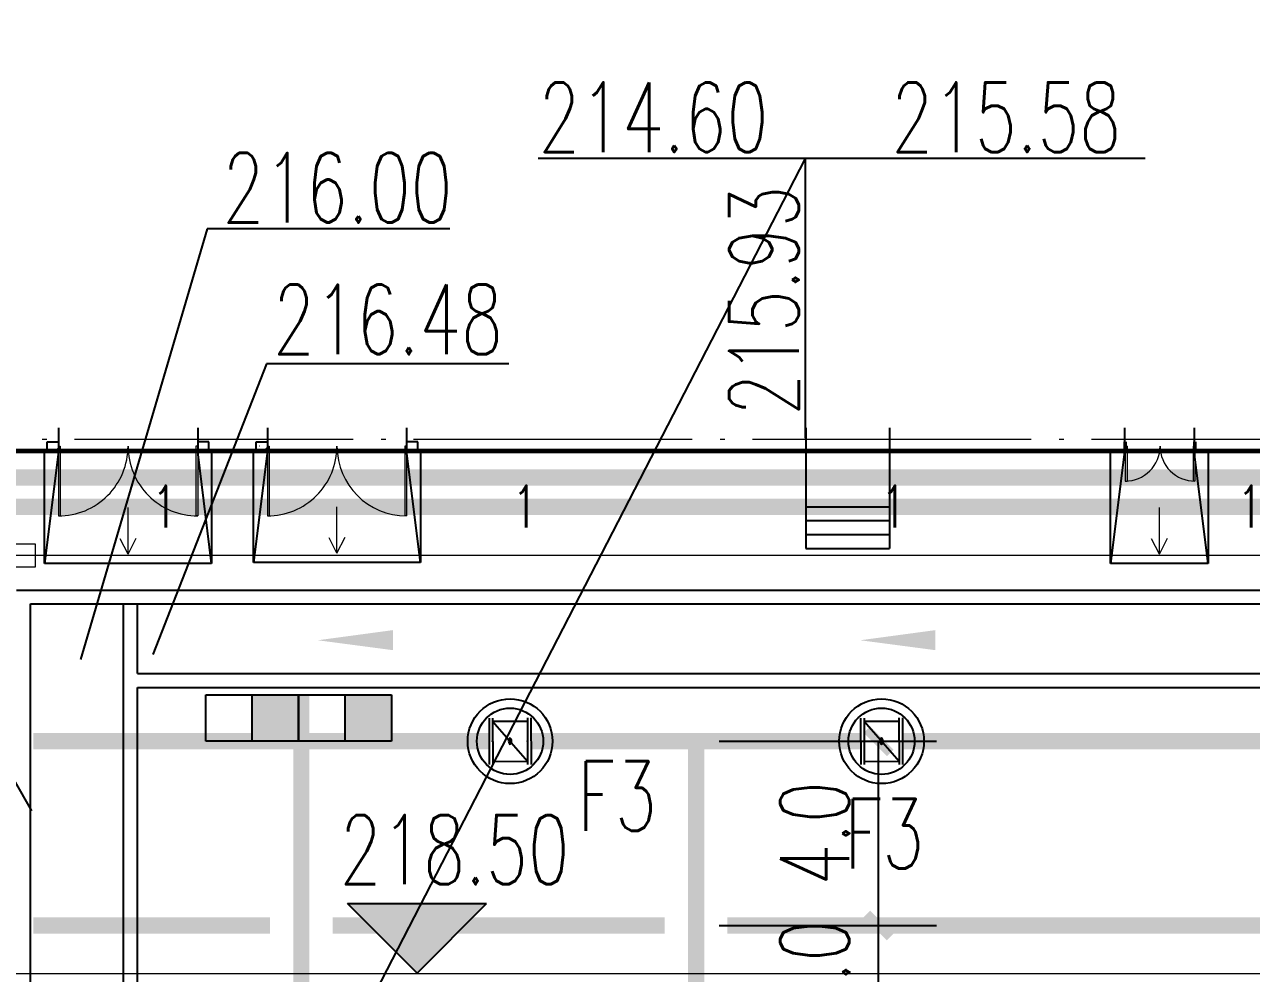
# Model space of a CAD drawing. Header units: metres. Extents: x 497246 to 997717, y 2998582 to 5998198.
# Drawn here: x 497683.46 to 497709.88, y 2999066.33 to 2999086.76 of the extents above; entities that cross this region are included whole.
import ezdxf
from ezdxf.enums import TextEntityAlignment as Align

# ---------------------------------------------------------------- set-up
doc = ezdxf.new("R2010")
doc.units = ezdxf.units.M
doc.header["$LTSCALE"] = 1000
doc.linetypes.add('DOTE', pattern=[2.4200000000000004, 2, -0.2, 0.02, -0.2])
doc.layers.get('0').update_dxf_attribs({"linetype": 'CONTINUOUS'})
doc.layers.get('Defpoints').update_dxf_attribs({"linetype": 'CONTINUOUS'})
for name, color, linetype, lineweight in [('A-门', 2, 'CONTINUOUS', 13), ('常规模型', 2, 'CONTINUOUS', 18), ('桁架-管廊', 6, 'CONTINUOUS', 0), ('道路中线', 1, 'DOTE', 13)]:
    doc.layers.add(name, color=color, linetype=linetype, lineweight=lineweight)
for name, color, linetype in [('DIM_ELEV', 3, 'CONTINUOUS'), ('PIPE-喷淋', 6, 'CONTINUOUS'), ('PIPE-消防', 1, 'CONTINUOUS'), ('PIPE-给水', 3, 'CONTINUOUS'), ('PIPE-雨水', 4, 'CONTINUOUS'), ('PUB_TEXT', 7, 'CONTINUOUS'), ('TWT_DIM', 3, 'CONTINUOUS'), ('TWT_雨水口', 4, 'CONTINUOUS'), ('VALVE_喷淋', 7, 'CONTINUOUS'), ('建筑', 7, 'CONTINUOUS'), ('建筑门坡散水', 9, 'CONTINUOUS'), ('污水标注', 211, 'CONTINUOUS'), ('污水沟', 30, 'CONTINUOUS'), ('雨水标注', 100, 'CONTINUOUS')]:
    doc.layers.add(name, color=color, linetype=linetype)
doc.layers.add('建筑轴线', color=1, linetype='DOTE', lineweight=15, plot=False)
doc.styles.add('_TCH_DIM', font='SIMPLEX', dxfattribs={"bigfont": 'GBCBIG'})
doc.styles.add('_TCH_DIM_T3', font='SIMPLEX', dxfattribs={"width": 0.7058823529411765, "bigfont": 'GBCBIG'})
doc.styles.add('HZTXT', font='txt', dxfattribs={"width": 0.7, "bigfont": 'HZTXT'})
doc.styles.get("Standard").update_dxf_attribs({"font": 'rs.shx', "bigfont": 'hztxt.shx'})
doc.styles.add('TG_LINETYPE', font='SIMPLEX', dxfattribs={"width": 0.8, "height": 3, "bigfont": 'HZTXT'})
doc.linetypes.add('TG_J', pattern='A,2,-0.3,["J",TG_LINETYPE,S=0.1,R=0,X=-0.23,Y=-0.15],0', length=2.3)
doc.linetypes.add('TG_S', pattern='A,2,-0.6,["S",TG_LINETYPE,S=0.1,R=0,X=-0.52,Y=-0.15],0', length=2.6)
doc.linetypes.add('TG_X', pattern='A,3,-0.3,["X",TG_LINETYPE,S=0.1,R=0,X=-0.23,Y=-0.15],0', length=3.3)
doc.linetypes.add('TG_Y', pattern='A,2,-0.3,["Y",TG_LINETYPE,S=0.1,R=0,X=-0.23,Y=-0.15],0', length=2.3)
doc.linetypes.add('TG_ZP', pattern='A,3,-0.6,["ZP",TG_LINETYPE,S=0.1,R=0,X=-0.6,Y=-0.2],0', length=3.6)
doc.dimstyles.new('_TWT_ARCH&&1', dxfattribs={"dimtxt": 1.4875, "dimasz": 0.5, "dimexe": 1.25, "dimexo": 1.5, "dimgap": 0.6312500000000001, "dimtad": 1, "dimdec": 1, "dimzin": 0, "dimdsep": 46, "dimtxsty": '_TCH_DIM_T3', "dimblk": 'ARCHTICK', "dimcen": 0.09, "dimclrt": 7, "dimazin": 2, "dimtfac": 1, "dimtdec": 1, "dimtix": 1, "dimtmove": 2, "dimatfit": 3, "dimfxl": 1, "dimtolj": 1, "dimtzin": 0, "dimarcsym": 0})
pattern_1 = [(225, (67842.03, 27016.66), (359.2102448427661, -359.2102448427661), []), (230, (67842.03, 27016.66), (-1457.47235942743, 127.5124112941153), [152.4, -1676.4]), (175, (67842.03, 27016.66), (281.9423214106537, -1528.454121820989), [121.92, -1341.12]), (280.451, (67720.57400000001, 27027.286), (-1175.54117813264, -1400.932700546505), [129.52, -1424.721]), (226.184, (67842.03, 26610.26), (-2168.632479325518, 336.3419224575734), [228.6, -2514.6]), (276.636, (67661.311, 26638.288), (-1899.220703450188, -1979.420801688255), [194.28, -2137.081]), (171.184, (67842.03, 26610.26), (-1899.240117591926, -1979.402459470637), [182.88, -2011.68]), (201, (67638.83, 26711.86), (-1212.914804469988, 818.1214889162426), [152.4, -1676.4]), (146, (67638.83, 26711.86), (-494.4169517815951, -1473.504446177546), [121.92, -1341.12]), (251.451, (67537.754, 26780.037), (-1707.337131491297, -655.3696761195706), [129.52, -1424.721]), (217.5, (67842.03, 27016.66), (-24.70938685064209, -676.4402371484605), [6.706, -1318.158, 6.706, -1354.734, -1346.2]), (217.5, (67842.03, 27016.66), (-24.70938685064209, -676.4402371484605), [-2686.304, 6.706, -1339.494]), (187.5, (67842.03, 27016.66), (-534.5577488708675, -801.4442541774883), [6.706, -769.518, 6.706, -1287.678, -513.08]), (187.5, (67842.03, 27016.66), (-534.5577488708675, -801.4442541774883), [-2070.608, 6.706, -506.374]), (147.5, (68295.166, 27016.66), (-1084.727506429152, 45.83122648363428), [6.706, -501.294, 6.706, -1578.254, -2103.12]), (147.5, (68295.166, 27016.66), (-1084.727506429152, 45.83122648363428), [-2092.96, 6.706, -2096.414]), (137.5, (68498.366, 27016.66), (-1185.034654813092, -203.4135379393793), [6.706, -653.694, 6.706, -1045.87, -1493.52]), (137.5, (68498.366, 27016.66), (-1185.034654813092, -203.4135379393793), [-1712.976, 6.706, -1486.814])]
pattern_2 = [(45, (-70542.03, -27016.66), (-359.2102448427661, 359.2102448427661), []), (49.99999999999999, (-70542.03, -27016.66), (1457.47235942743, -127.5124112941153), [152.4, -1676.4]), (355, (-70542.03, -27016.66), (-281.9423214106538, 1528.454121820989), [121.92, -1341.12]), (100.451, (-70420.57400000001, -27027.286), (1175.54117813264, 1400.932700546505), [129.52, -1424.721]), (46.184, (-70542.03, -26610.26), (2168.632479325518, -336.3419224575734), [228.6, -2514.6]), (96.636, (-70361.311, -26638.288), (1899.220703450187, 1979.420801688256), [194.28, -2137.081]), (351.184, (-70542.03, -26610.26), (1899.240117591927, 1979.402459470636), [182.88, -2011.68]), (21, (-70338.83, -26711.86), (1212.914804469988, -818.1214889162425), [152.4, -1676.4]), (326, (-70338.83, -26711.86), (494.4169517815951, 1473.504446177546), [121.92, -1341.12]), (71.45100000000001, (-70237.754, -26780.037), (1707.337131491297, 655.3696761195706), [129.52, -1424.721]), (37.50000000000001, (-70542.03, -27016.66), (24.70938685064226, 676.4402371484604), [6.706, -1318.158, 6.706, -1354.734, -1346.2]), (37.50000000000001, (-70542.03, -27016.66), (24.70938685064226, 676.4402371484604), [-2686.304, 6.706, -1339.494]), (7.499999999999999, (-70542.03, -27016.66), (534.5577488708675, 801.4442541774883), [6.706, -769.518, 6.706, -1287.678, -513.08]), (7.499999999999999, (-70542.03, -27016.66), (534.5577488708675, 801.4442541774883), [-2070.608, 6.706, -506.374]), (327.5, (-70995.166, -27016.66), (1084.727506429152, -45.83122648363428), [6.706, -501.294, 6.706, -3681.374]), (327.5, (-70995.166, -27016.66), (1084.727506429152, -45.83122648363428), [-514.706, -1578.254, 6.706, -2096.414]), (317.5, (-71198.366, -27016.66), (1185.034654813092, 203.4135379393795), [6.706, -653.694, 6.706, -1045.87, -1493.52]), (317.5, (-71198.366, -27016.66), (1185.034654813092, 203.4135379393795), [-1712.976, 6.706, -1486.814])]

# ---------------------------------------------------------------- blocks, each defined once
blk = doc.blocks.new('变压器室门 - BM3033-V4-0_000平面图_118')
at = {"lineweight": 5}
h = blk.add_hatch(dxfattribs=at)
h.set_pattern_fill('FP_5', color=0, style=0, pattern_type=2)
h.set_pattern_definition(pattern_1)
h.paths.add_polyline_path([(-840.0000000001036, 99.99999999996861), (-840.0000000001036, -100.0000000000379), (-600.0000000000715, -100.0000000000379), (-600.0000000000715, 99.99999999996861)], flags=0)
h = blk.add_hatch(dxfattribs=at)
h.set_pattern_fill('FP_5', color=0, style=0, pattern_type=2)
h.set_pattern_definition(pattern_1)
h.paths.add_polyline_path([(2639.99999999992, 99.99999999996861), (2399.999999999922, 99.99999999996861), (2399.999999999922, -100.0000000000379), (2639.99999999992, -100.0000000000379)], flags=0)
at = {"color": 0, "lineweight": 18}
for p, q in [((-600.0000000000002, 1499.999999999976), (-560.0000000000001, 1499.999999999976)), ((-600.0000000000002, 2.707167823245982e-13), (-600.0000000000002, 1499.999999999976)), ((-560.0000000000001, 2.707167823245982e-13), (-560.0000000000001, 1499.999999999976)), ((2400.000000000002, 1499.999999999983), (2360.000000000002, 1499.999999999983)), ((2360.000000000002, 2.707167823245982e-13), (2360.000000000002, 1499.999999999983)), ((2400.000000000002, 2.707167823245982e-13), (2400.000000000002, 1499.999999999983)), ((-600.0000000000002, 2.707167823245982e-13), (-560.0000000000001, 2.707167823245982e-13)), ((2400.000000000002, 2.707167823245982e-13), (2360.000000000002, 2.707167823245982e-13))]:
    blk.add_line(p, q, dxfattribs=at)
at = {"color": 0, "lineweight": 25}
for p, q in [((-600.000000000007, 99.99999999999669), (-840.0000000000227, 99.99999999999635)), ((-840.0000000000227, 99.99999999999635), (-840.0000000000225, -100.0000000000036)), ((-600.0000000000067, -100.0000000000033), (-600.000000000007, 99.99999999999669)), ((2399.999999999993, -100.0000000000033), (2399.999999999993, 99.99999999999669)), ((2399.999999999993, 99.99999999999669), (2639.999999999993, 99.99999999999635)), ((2639.999999999993, 99.99999999999635), (2639.999999999993, -100.0000000000036)), ((-840.0000000000225, -100.0000000000036), (-600.0000000000067, -100.0000000000033)), ((2639.999999999993, -100.0000000000036), (2399.999999999993, -100.0000000000033))]:
    blk.add_line(p, q, dxfattribs=at)
at = {"color": 0, "lineweight": 18}
for centre, radius, start, end in [((-599.9999999999932, -8.79829542554944e-12), 1499.999999999986, 359.9999999999996, 89.99999999999993), ((2399.99999999999, -1.51601398101775e-11), 1499.999999999997, 89.99999999999984, 179.9999999999999)]:
    blk.add_arc(centre, radius, start, end, dxfattribs=at)
blk = doc.blocks.new('变压器室门 - BM3033-V6-0_000平面图_118')
at = {"lineweight": 5}
h = blk.add_hatch(dxfattribs=at)
h.set_pattern_fill('FP_8', color=0, style=0, pattern_type=2)
h.set_pattern_definition(pattern_2)
h.paths.add_polyline_path([(-839.999999999965, -99.99999999996861), (-599.9999999999329, -99.99999999995994), (-599.9999999999329, 100.0000000000466), (-839.999999999965, 100.0000000000379)], flags=0)
h = blk.add_hatch(dxfattribs=at)
h.set_pattern_fill('FP_8', color=0, style=0, pattern_type=2)
h.set_pattern_definition(pattern_2)
h.paths.add_polyline_path([(2640.000000000058, -99.99999999996861), (2640.000000000058, 100.0000000000379), (2400.000000000061, 100.0000000000379), (2400.000000000061, -99.99999999996861)], flags=0)
at = {"color": 0, "lineweight": 25}
for p, q in [((-840.0000000000225, 100.0000000000036), (-600.0000000000067, 100.0000000000033)), ((-840.0000000000227, -99.99999999999635), (-840.0000000000225, 100.0000000000036)), ((-600.0000000000067, 100.0000000000033), (-600.000000000007, -99.99999999999669)), ((2639.999999999993, 100.0000000000036), (2399.999999999993, 100.0000000000033)), ((2399.999999999993, 100.0000000000033), (2399.999999999993, -99.99999999999669)), ((2639.999999999993, -99.99999999999635), (2639.999999999993, 100.0000000000036)), ((-600.000000000007, -99.99999999999669), (-840.0000000000227, -99.99999999999635)), ((2399.999999999993, -99.99999999999669), (2639.999999999993, -99.99999999999635))]:
    blk.add_line(p, q, dxfattribs=at)
at = {"color": 0, "lineweight": 18}
for p, q in [((-600.0000000000002, -2.707167823245982e-13), (-560.0000000000001, -2.707167823245982e-13)), ((-600.0000000000002, -2.707167823245982e-13), (-600.0000000000002, -1499.999999999976)), ((-560.0000000000001, -2.707167823245982e-13), (-560.0000000000001, -1499.999999999976)), ((2400.000000000002, -2.707167823245982e-13), (2360.000000000002, -2.707167823245982e-13)), ((2360.000000000002, -2.707167823245982e-13), (2360.000000000002, -1499.999999999983)), ((2400.000000000002, -2.707167823245982e-13), (2400.000000000002, -1499.999999999983)), ((-600.0000000000002, -1499.999999999976), (-560.0000000000001, -1499.999999999976)), ((2400.000000000002, -1499.999999999983), (2360.000000000002, -1499.999999999983))]:
    blk.add_line(p, q, dxfattribs=at)
for centre, radius, start, end in [((-599.9999999999932, 8.79829542554944e-12), 1499.999999999984, 269.9999999999997, 4.452776554048924e-14), ((2399.99999999999, 1.51601398101775e-11), 1499.999999999999, 180.0000000000001, 269.9999999999998)]:
    blk.add_arc(centre, radius, start, end, dxfattribs=at)
blk = doc.blocks.new('ZQWS-双扇平开门 - GM1524-4417206-0_000平面图_118')
at = {"color": 0, "lineweight": 18}
for p, q in [((-750.0000000000074, 750.0000000000027), (-710.0000000000074, 750.0000000000027)), ((-750.0000000000089, 100), (-750.0000000000089, 750.0000000000024)), ((-710.0000000000074, -7.44471151392645e-13), (-710.0000000000074, 750.0000000000027)), ((749.9999999999924, 749.9999999999982), (709.9999999999924, 749.9999999999982)), ((709.9999999999924, -6.767919558114954e-13), (709.9999999999924, 749.9999999999982)), ((749.9999999999912, 99.99999999999473), (749.9999999999912, 750.0000000000024)), ((-710.0000000000074, -7.44471151392645e-13), (-750.0000000000076, -7.44471151392645e-13)), ((709.9999999999924, -6.767919558114954e-13), (749.9999999999914, -6.767919558114954e-13))]:
    blk.add_line(p, q, dxfattribs=at)
at = {"color": 0, "lineweight": 50}
for p, q in [((-750.0000000000077, 100.0000000009698), (-750.0000000000077, -100)), ((749.9999999999912, -100), (749.9999999999912, 100.0000000009698))]:
    blk.add_line(p, q, dxfattribs=at)
at = {"color": 0, "lineweight": 18}
for centre, radius, start, end in [((-750.0000000000081, -6.767919558114954e-13), 750.0000000000047, 359.9999999999996, 89.99999999999994), ((749.9999999999911, -7.44471151392645e-13), 749.9999999999983, 89.99999999999994, 180)]:
    blk.add_arc(centre, radius, start, end, dxfattribs=at)
blk = doc.blocks.new('入门坡道 - 入门坡道-4732891-0_000平面图_118')
at = {"layer": '常规模型', "lineweight": 18}
for p, q in [((-1847.087211822954, -2269.071507049423), (-1847.087211822954, 130.9284929505749)), ((-1847.087211822954, 130.9284929505749), (-1547.087211822955, 130.9284929505749)), ((-1547.087211822955, 130.9284929505757), (-1847.087211822954, -2269.071507049424)), ((-1547.087211822954, 130.9284929505749), (1452.912788177046, 130.9284929505749)), ((1452.912788177046, 130.9284929505749), (1752.912788177046, 130.9284929505749)), ((1752.912788177046, -2269.071507049423), (1452.912788177046, 130.9284929505757)), ((1752.912788177046, 130.9284929505749), (1752.912788177046, -2269.071507049425)), ((1752.912788177047, -2269.071507049423), (-1847.087211822955, -2269.071507049423))]:
    blk.add_line(p, q, dxfattribs=at)
blk = doc.blocks.new('入门坡道 - 入门坡道 - 200-3_118')
at = {"layer": '常规模型'}
for q in [(-47.08721182295601, -1069.071507049426), (-214.2213830992195, -1741.052226673725), (126.6112200248453, -1728.169139915175)]:
    blk.add_line((-47.08721182295234, -2069.071507049419), q, dxfattribs=at)
blk.add_blockref('入门坡道 - 入门坡道-4732891-0_000平面图_118', (0, 0), dxfattribs=at)
blk = doc.blocks.new('入门坡道 - 入门坡道-4959790-0_000平面图_118')
at = {"layer": '常规模型', "lineweight": 18}
for p, q in [((-1097.087211822953, -2269.071507049423), (-1097.087211822953, 130.9284929505749)), ((-1097.087211822953, 130.9284929505749), (-797.0872118229541, 130.9284929505749)), ((-797.0872118229548, 130.9284929505757), (-1097.087211822953, -2269.071507049424)), ((-797.0872118229531, 130.9284929505749), (702.912788177046, 130.9284929505749)), ((702.9127881770459, 130.9284929505749), (1002.912788177046, 130.9284929505749)), ((1002.912788177046, -2269.071507049423), (702.9127881770459, 130.9284929505754)), ((1002.912788177046, 130.9284929505749), (1002.912788177046, -2269.071507049425)), ((1002.912788177047, -2269.071507049423), (-1097.087211822955, -2269.071507049423))]:
    blk.add_line(p, q, dxfattribs=at)
blk = doc.blocks.new('入门坡道 - 入门坡道 - 200-6_118')
at = {"layer": '常规模型'}
for q in [(-47.08721182295968, -1069.071507049423), (-214.2213830992255, -1741.052226673724), (126.6112200248321, -1728.169139915175)]:
    blk.add_line((-47.08721182295944, -2069.071507049423), q, dxfattribs=at)
blk.add_blockref('入门坡道 - 入门坡道-4959790-0_000平面图_118', (0, 0), dxfattribs=at)
blk = doc.blocks.new('$VALVE$00000316')
for p, q in [((-124.8260262059412, 72.06833983187425), (124.8260262059412, -72.06833983187425)), ((-124.8260262059412, 72.06833983187425), (-124.8260262059412, -72.06833983187425)), ((-124.8260262059412, 72.06833983187425), (124.8260262059412, 72.06833983187425)), ((124.8260262059412, 72.06833983187425), (124.8260262059412, -72.06833983187425)), ((-124.8260262059412, -72.06833983187425), (124.8260262059412, -72.06833983187425))]:
    blk.add_line(p, q)
at = {"const_width": 21.11137713821932}
blk.add_lwpolyline([(-10.55568856911123, 0, 1), (10.55568856911123, 0, 1)], format="xyb", close=True, dxfattribs=at)
for p in [(-124.8260262059412, 0), (124.8260262059412, 0)]:
    blk.add_point(p)
at = {"color": 7, "flags": 9}
for tag in ['YSIZE', 'XSIZE']:
    blk.add_attdef(tag, (0, 0), '', height=0.5, dxfattribs=at)
blk = doc.blocks.new('_ArchTick')
at = {"color": 0, "linetype": 'ByBlock', "const_width": 0.4}
blk.add_lwpolyline([(-0.5, -0.5), (0.5, 0.5)], dxfattribs=at)
blk = doc.blocks.new('*D425')
at = {"layer": 'Defpoints', "color": 0, "transparency": 16777216}
for p in [(497696.9149627545, 2999067.365454018), (497701.8473700577, 2999067.365454018), (497696.9149627545, 2999065.35679348)]:
    blk.add_point(p, dxfattribs=at)
at = {"layer": 'TWT_DIM', "color": 0, "lineweight": -2, "transparency": 16777216}
for p, q in [((497701.8473700577, 2999067.365454018), (497701.8473700577, 2999067.865454018)), ((497698.4149627545, 2999067.365454018), (497703.0973700577, 2999067.365454018)), ((497701.8473700577, 2999065.35679348), (497701.8473700577, 2999067.365454018)), ((497698.4149627545, 2999065.35679348), (497703.0973700577, 2999065.35679348)), ((497701.8473700577, 2999065.35679348), (497701.8473700577, 2999064.85679348))]:
    blk.add_line(p, q, dxfattribs=at)
at = {"layer": 'TWT_DIM', "color": 0, "lineweight": -2, "transparency": 16777216, "xscale": 0.5, "yscale": 0.5, "zscale": 0.5}
for p, rotation in [((497701.8473700577, 2999067.365454018), 270), ((497701.8473700577, 2999065.35679348), 90)]:
    blk.add_blockref('_ArchTick', p, dxfattribs=dict(at, rotation=rotation))
at = {"layer": 'TWT_DIM', "color": 7, "transparency": 16777216, "insert": (497700.4723700573, 2999066.361123749), "char_height": 1.4875, "attachment_point": 5, "rotation": 90, "style": '_TCH_DIM_T3'}
blk.add_mtext('\\A1;2.0', dxfattribs=at)
blk = doc.blocks.new('*D426')
at = {"layer": 'Defpoints', "color": 0, "transparency": 16777216}
for p in [(497696.9149627545, 2999071.331444836), (497701.8473700577, 2999071.331444836), (497696.9149627545, 2999067.365454018)]:
    blk.add_point(p, dxfattribs=at)
at = {"layer": 'TWT_DIM', "color": 0, "lineweight": -2, "transparency": 16777216}
for p, q in [((497698.4149627545, 2999071.331444836), (497703.0973700577, 2999071.331444836)), ((497701.8473700577, 2999067.365454018), (497701.8473700577, 2999071.331444836)), ((497698.4149627545, 2999067.365454018), (497703.0973700577, 2999067.365454018))]:
    blk.add_line(p, q, dxfattribs=at)
at = {"layer": 'TWT_DIM', "color": 0, "lineweight": -2, "transparency": 16777216, "xscale": 0.5, "yscale": 0.5, "zscale": 0.5}
for p, rotation in [((497701.8473700577, 2999071.331444836), 90), ((497701.8473700577, 2999067.365454018), 270)]:
    blk.add_blockref('_ArchTick', p, dxfattribs=dict(at, rotation=rotation))
at = {"layer": 'TWT_DIM', "color": 7, "transparency": 16777216, "insert": (497700.4723700573, 2999069.348449427), "char_height": 1.4875, "attachment_point": 5, "rotation": 90, "style": '_TCH_DIM_T3'}
blk.add_mtext('\\A1;4.0', dxfattribs=at)
blk = doc.blocks.new('$TwtSys$00000425')
for p, q in [((-1000, -250), (-1000, 250)), ((-1000, 250), (0, 250)), ((-500, -250), (-500, 250)), ((0, 250), (1000, 250)), ((0, 250), (0, -250)), ((0, -250), (0, 250)), ((500, -250), (500, 250)), ((1000, 250), (1000, -250)), ((0, -250), (-1000, -250)), ((1000, -250), (0, -250))]:
    blk.add_line(p, q)
for points in [[(-500, 250), (0, 250), (-500, -250), (0, -250)], [(500, 250), (1000, 250), (500, -250), (1000, -250)]]:
    blk.add_solid(points)

msp = doc.modelspace()

# ---------------------------------------------------------------- hatches: boundary and pattern name
at = {"layer": 'DIM_ELEV'}
msp.add_hatch(color=0, dxfattribs=at).paths.add_polyline_path([(497691.9076780911, 2999066.336784761), (497690.4076780911, 2999067.836784761), (497693.4076780911, 2999067.836784761)])

# ---------------------------------------------------------------- linework, layer by layer
at = {"layer": 'DIM_ELEV', "color": 0}
for p, q in [((497691.9076780911, 2999066.336784761), (497690.4076780911, 2999067.836784761)), ((497690.4076780911, 2999067.836784761), (497693.4076780911, 2999067.836784761)), ((497691.9076780911, 2999066.336784761), (497693.4076780911, 2999067.836784761))]:
    msp.add_line(p, q, dxfattribs=at)
at = {"layer": 'PIPE-喷淋', "color": 0, "linetype": 'TG_ZP', "ltscale": 0.003, "const_width": 0.35}
for points in [[(497683.6438837934, 2999067.365454018), (497688.7423341007, 2999067.365454018)], [(497690.0923341007, 2999067.365454018), (497697.2423341007, 2999067.365454018)], [(497698.5923341006, 2999067.365454018), (497713.7593139341, 2999067.365454018)]]:
    msp.add_lwpolyline(points, dxfattribs=at)
at = {"layer": 'PIPE-给水', "color": 111, "linetype": 'TG_S', "ltscale": 0.003, "const_width": 0.35}
msp.add_lwpolyline([(497681.9688837935, 2999077.009221758), (497786.5955506038, 2999077.009221758)], dxfattribs=at)
at = {"layer": 'PIPE-给水', "color": 70, "linetype": 'TG_S', "ltscale": 0.003, "const_width": 0.35}
msp.add_lwpolyline([(497682.9688837935, 2999076.379272567), (497786.1795795638, 2999076.379272567)], dxfattribs=at)
at = {"layer": 'PIPE-给水', "color": 80, "linetype": 'TG_J', "ltscale": 0.004, "const_width": 0.35}
for points in [[(497683.6438837934, 2999071.332702592), (497693.4617420473, 2999071.332702592)], [(497694.3619561651, 2999071.332702592), (497697.9173341006, 2999071.332702592)], [(497697.9173341006, 2999071.332702592), (497701.4617420473, 2999071.332702592)], [(497697.9173341007, 2998920.285489843), (497697.9173341006, 2999071.332701646)], [(497702.3619561651, 2999071.332702592), (497785.5045795638, 2999071.332702592)]]:
    msp.add_lwpolyline(points, dxfattribs=at)
at = {"layer": 'PIPE-雨水', "color": 0, "linetype": 'TG_Y', "ltscale": 0.0025, "const_width": 0.35}
msp.add_lwpolyline([(497689.4173341007, 2999072.332702592), (497689.4173341007, 2999063.58740348)], dxfattribs=at)
at = {"layer": 'VALVE_喷淋', "linetype": 'Continuous'}
for p, q in [((497693.4600701059, 2999071.831190127), (497693.4634241156, 2999070.831195749)), ((497693.535174209, 2999071.831442025), (497693.5385282187, 2999070.831447648)), ((497694.2851699936, 2999071.833957537), (497694.2885240034, 2999070.833963159)), ((497694.3602740968, 2999071.834209436), (497694.3636281065, 2999070.834215058)), ((497701.4600701059, 2999071.831190127), (497701.4634241156, 2999070.831195749)), ((497701.535174209, 2999071.831442025), (497701.5385282187, 2999070.831447648)), ((497702.2851699936, 2999071.833957537), (497702.2885240034, 2999070.833963159)), ((497702.3602740968, 2999071.834209436), (497702.3636281065, 2999070.834215058))]:
    msp.add_line(p, q, dxfattribs=at)
for centre, radius in [((497693.9118491061, 2999071.332702592), 0.9130169561363033), ((497693.9118491061, 2999071.332702592), 0.9130169561363033), ((497693.9118491061, 2999071.332702592), 0.7130169561363032), ((497693.9118491061, 2999071.332702592), 0.7130169561363032), ((497701.9118491061, 2999071.332702592), 0.9130169561363033), ((497701.9118491061, 2999071.332702592), 0.9130169561363033), ((497701.9118491061, 2999071.332702592), 0.7130169561363032), ((497701.9118491061, 2999071.332702592), 0.7130169561363032)]:
    msp.add_circle(centre, radius, dxfattribs=at)
at = {"layer": '建筑', "linetype": 'Continuous', "const_width": 0.1}
msp.add_lwpolyline([(497785.684313934, 2999077.582702593), (497572.184313934, 2999077.582702593), (497572.184313934, 2999113.582702593), (497785.684313934, 2999113.582702593)], close=True, dxfattribs=at)
at = {"layer": '建筑轴线', "ltscale": 0.003}
msp.add_lwpolyline([(497572.434313934, 2999113.332702593), (497785.434313934, 2999113.332702593), (497785.434313934, 2999077.832702593), (497572.434313934, 2999077.832702593)], close=True, dxfattribs=at)
at = {"layer": '建筑门坡散水', "linetype": 'Continuous'}
for p, q in [((497684.1843139338, 2999078.082702593), (497684.1843139338, 2999077.582702593)), ((497687.1843139338, 2999078.082702593), (497687.1843139338, 2999077.582702593)), ((497688.6843139338, 2999078.082702593), (497688.6843139338, 2999077.582702593)), ((497691.6843139338, 2999078.082702593), (497691.6843139338, 2999077.582702593)), ((497700.2843139338, 2999078.082702593), (497700.2843139338, 2999077.582702593)), ((497702.0843139338, 2999078.082702593), (497702.0843139338, 2999077.582702593)), ((497707.1453139338, 2999078.082702593), (497707.1453139338, 2999077.582702593)), ((497708.6453139338, 2999078.082702593), (497708.6453139338, 2999077.582702593)), ((497683.8843139338, 2999075.162702593), (497683.8843139338, 2999077.562702593)), ((497684.1843139338, 2999077.562702593), (497683.8843139338, 2999075.162702593)), ((497687.4843139338, 2999075.162702593), (497687.1843139338, 2999077.562702593)), ((497687.4843139338, 2999077.562702593), (497687.4843139338, 2999075.162702593)), ((497688.3843139338, 2999075.182702593), (497688.3843139338, 2999077.582702593)), ((497688.6843139338, 2999077.582702593), (497688.3843139338, 2999075.182702593)), ((497691.9843139338, 2999075.182702593), (497691.6843139338, 2999077.582702593)), ((497691.9843139338, 2999077.582702593), (497691.9843139338, 2999075.182702593)), ((497700.2843139338, 2999077.582702593), (497700.2843139338, 2999075.482702593)), ((497702.0843139338, 2999077.582702593), (497702.0843139338, 2999075.482702593)), ((497706.8453139338, 2999075.162702593), (497706.8453139338, 2999077.562702593)), ((497707.1453139338, 2999077.562702593), (497706.8453139338, 2999075.162702593)), ((497708.9453139338, 2999075.162702593), (497708.6453139338, 2999077.562702593)), ((497708.9453139338, 2999077.562702593), (497708.9453139338, 2999075.162702593)), ((497700.2843139338, 2999076.382702593), (497702.0843139338, 2999076.382702593)), ((497700.2843139338, 2999076.082702593), (497702.0843139338, 2999076.082702593)), ((497700.2843139338, 2999075.782702593), (497702.0843139338, 2999075.782702593)), ((497700.2843139338, 2999075.482702593), (497702.0843139338, 2999075.482702593)), ((497687.4843139338, 2999075.162702593), (497683.8843139338, 2999075.162702593)), ((497691.9843139338, 2999075.182702593), (497688.3843139338, 2999075.182702593)), ((497708.9453139338, 2999075.162702593), (497706.8453139338, 2999075.162702593))]:
    msp.add_line(p, q, dxfattribs=at)
at = {"layer": '桁架-管廊', "linetype": 'ByBlock', "ltscale": 0.2}
msp.add_line((497789.4343139344, 2999075.332702593), (497681.4343139339, 2999075.332702593), dxfattribs=at)
msp.add_lwpolyline([(497683.1843139338, 2999075.582702593), (497683.6843139338, 2999075.582702593), (497683.6843139338, 2999075.082702593), (497683.1843139338, 2999075.082702593)], close=True, dxfattribs=at)
at = {"layer": '污水标注', "color": 201, "linetype": 'Continuous', "ltscale": 500}
msp.add_line((497678.0252454861, 2999079.645648137), (497683.6019454098, 2999069.830872349), dxfattribs=at)
at = {"layer": '污水沟', "color": 70}
for p, q in [((497687.3890950126, 2999082.363355745), (497684.6583939889, 2999073.091689744)), ((497692.6138270363, 2999082.363355745), (497687.3890950126, 2999082.363355745)), ((497688.6640625047, 2999079.455988709), (497686.219243367, 2999073.199261593)), ((497693.8887945284, 2999079.455988709), (497688.6640625047, 2999079.455988709))]:
    msp.add_line(p, q, dxfattribs=at)
at = {"layer": '污水沟', "color": 30}
for p, q in [((497683.2856141928, 2999074.588356975), (497786.849612734, 2999074.588356975)), ((497683.5856141928, 2999037.805304895), (497683.5856141928, 2999074.288356976)), ((497683.5856141928, 2999074.288356975), (497787.099612734, 2999074.288356975)), ((497685.5856141928, 2999037.974987574), (497685.5856141929, 2999074.288356976)), ((497685.8856141929, 2999072.788356975), (497685.8856141929, 2999074.288356976)), ((497685.8856141929, 2999072.788356975), (497788.599612734, 2999072.788356975)), ((497685.8856141928, 2999037.974987574), (497685.8856141929, 2999072.488356975)), ((497685.8856141929, 2999072.488356974), (497788.849612734, 2999072.488356975))]:
    msp.add_line(p, q, dxfattribs=at)
for points in [[(497694.2525987431, 2999073.513350649, 0, 0, 0), (497689.7698631814, 2999073.506769628, 0, 0.4320000000000001, 0), (497691.3898614367, 2999073.509147925, 0, 0, 0)], [(497705.9356675789, 2999073.513350649, 0, 0, 0), (497701.4529320173, 2999073.506769628, 0, 0.4320000000000001, 0), (497703.0729302726, 2999073.509147925, 0, 0, 0)]]:
    msp.add_lwpolyline(points, format="xyseb", dxfattribs=at)
at = {"layer": '道路中线', "ltscale": 5}
msp.add_line((497623.8221816028, 2999066.332702593), (497804.9343139338, 2999066.332702593), dxfattribs=at)
at = {"layer": '雨水标注', "color": 70}
for p, q in [((497700.2647528423, 2999083.881856558), (497689.4173341007, 2999062.83740348)), ((497700.2647528423, 2999083.881856558), (497694.516850152, 2999083.881856558)), ((497700.2647528423, 2999083.881856558), (497700.2647528423, 2999077.859885511)), ((497707.5860635398, 2999083.881856558), (497700.2647528423, 2999083.881856558))]:
    msp.add_line(p, q, dxfattribs=at)

# ---------------------------------------------------------------- block references
at = {"layer": 'A-门', "xscale": 0.001, "yscale": 0.001, "zscale": 0.001, "rotation": 180}
for name, p in [('变压器室门 - BM3033-V4-0_000平面图_118', (497686.584313934, 2999077.682702593)), ('ZQWS-双扇平开门 - GM1524-4417206-0_000平面图_118', (497707.9094456579, 2999077.682702593))]:
    msp.add_blockref(name, p, dxfattribs=at)
at = {"layer": 'A-门', "xscale": 0.001, "yscale": 0.001, "zscale": 0.001}
msp.add_blockref('变压器室门 - BM3033-V6-0_000平面图_118', (497689.284313934, 2999077.682702593), dxfattribs=at)
at = {"layer": 'TWT_雨水口', "xscale": 0.002, "yscale": 0.002, "zscale": 0.002}
msp.add_blockref('$TwtSys$00000425', (497689.3576994472, 2999071.834638122), dxfattribs=at)
at = {"layer": 'VALVE_喷淋', "linetype": 'Continuous', "xscale": 0.00300418119039787, "yscale": 0.006, "zscale": 0.00300418119039787, "rotation": 0.1921711441115849}
for p in [(497693.9118491061, 2999071.332702592), (497701.9118491061, 2999071.332702592)]:
    msp.add_blockref('$VALVE$00000316', p, dxfattribs=at)
at = {"layer": '常规模型', "xscale": 0.001, "yscale": 0.001, "zscale": 0.001}
for name, p in [('入门坡道 - 入门坡道 - 200-3_118', (497685.7314011458, 2999077.4317741)), ('入门坡道 - 入门坡道 - 200-3_118', (497690.2314011458, 2999077.4517741)), ('入门坡道 - 入门坡道 - 200-6_118', (497707.9424011458, 2999077.4317741))]:
    msp.add_blockref(name, p, dxfattribs=at)

# ---------------------------------------------------------------- texts
at = {"layer": 'PIPE-消防', "color": 140, "linetype": 'TG_X', "ltscale": 700, "style": 'HZTXT', "width": 0.7}
for p in [(497695.3599569715, 2999069.401285005), (497701.116297039, 2999068.591580664)]:
    msp.add_text('F3', height=1.5, dxfattribs=at).set_placement(p)
at = {"layer": 'PIPE-给水', "color": 70, "linetype": 'TG_S', "ltscale": 0.6, "style": 'HZTXT', "width": 0.7}
for p in [(497686.470740114, 2999076.383324741, 12.52875162763949), (497694.2333777454, 2999076.383324741, 12.52875162763949), (497702.1710847127, 2999076.383324741, 12.52875162763949), (497709.8467149935, 2999076.383324741, 12.52875162763949)]:
    msp.add_text('1', height=0.8999999999999999, dxfattribs=at).set_placement(p, align=Align.MIDDLE)
at = {"layer": 'PUB_TEXT', "color": 0, "style": '_TCH_DIM', "width": 0.7058823529411765}
msp.add_text('218.50', height=1.4875, dxfattribs=at).set_placement((497690.2433114977, 2999068.254107774))
at = {"layer": '污水沟', "color": 2, "style": 'HZTXT', "width": 0.7}
for s, p in [('216.00', (497690.1948436178, 2999083.248433589, 20.88125271273248)), ('216.48', (497691.2825091845, 2999080.414244683, 20.88125271273248))]:
    msp.add_text(s, height=1.5, dxfattribs=at).set_placement(p, align=Align.MIDDLE)
at = {"layer": '雨水标注', "color": 70, "style": 'HZTXT', "width": 0.7}
for s, p in [('214.60', (497696.9985983264, 2999084.766934403, 20.88125271273248)), ('215.58', (497704.5967361715, 2999084.766934403, 20.88125271273248))]:
    msp.add_text(s, height=1.5, dxfattribs=at).set_placement(p, align=Align.MIDDLE)
msp.add_text('215.93', height=1.5, rotation=90, dxfattribs=at).set_placement((497699.3796749975, 2999080.817175753, 20.88125271273247), align=Align.MIDDLE)

# ---------------------------------------------------------------- dimensions: what is measured, and where the dimension line sits
at = {"layer": 'TWT_DIM', "color": 3}
for p1, p2, picture, middle in [((497696.9149627545, 2999067.365454018), (497696.9149627545, 2999071.331444836), '*D426', (497700.4723700573, 2999069.348449427)), ((497696.9149627545, 2999065.35679348), (497696.9149627545, 2999067.365454018), '*D425', (497700.4723700573, 2999066.361123749))]:
    dim = msp.add_aligned_dim(p1=p1, p2=p2, distance=-4.932407303189393, dimstyle='_TWT_ARCH&&1', dxfattribs=at)
    dim.commit()
    dim.dimension.update_dxf_attribs({"geometry": picture, "text_midpoint": middle})

doc.saveas('drawing.dxf')
